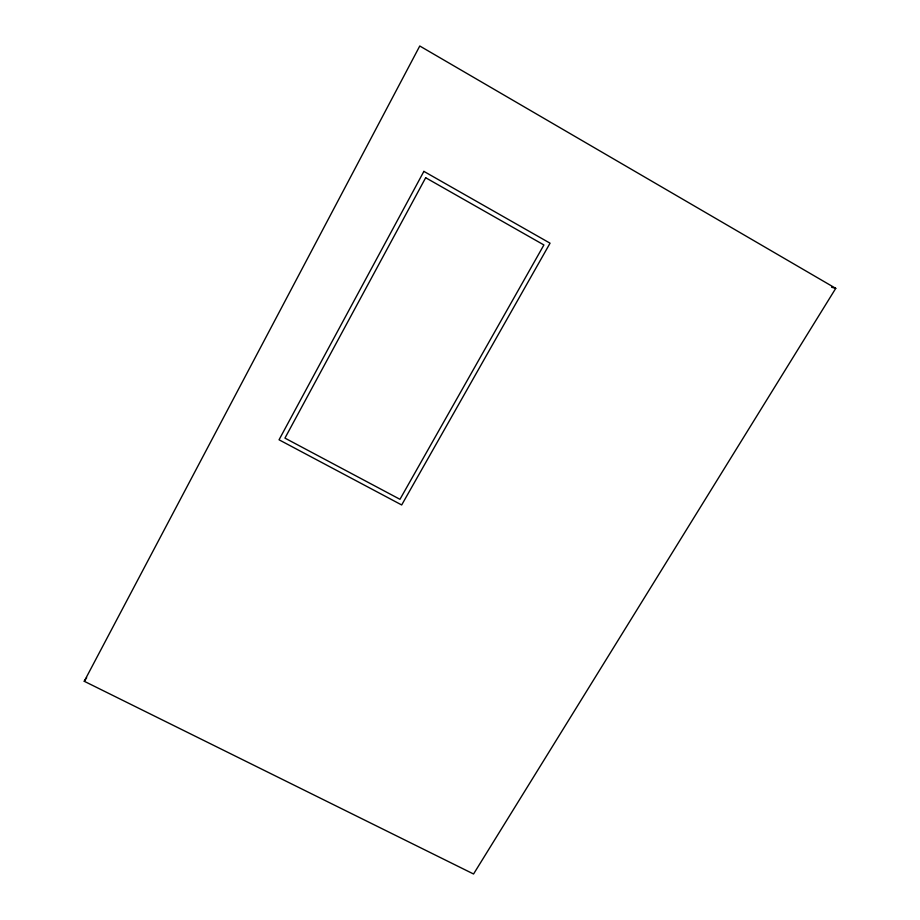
<?xml version="1.0" encoding="UTF-8"?>
<svg xmlns="http://www.w3.org/2000/svg" width="920" height="920" viewBox="0 0 920 920"><rect width="100%" height="100%" fill="white"/><g stroke="black" fill="none" stroke-linecap="round" stroke-linejoin="round"><path stroke-width="1.38" d="M84.249 681.283L419.773 46L835.751 288.362L473.558 874L84.249 681.283L86.675 677.718M831.599 287.258L835.751 288.362M423.878 171.373L279.047 439.794L401.683 504.965L550.056 243.19L423.878 171.373M425.672 177.732L284.947 438.115L399.97 499.307L543.904 244.961L425.672 177.732"/></g></svg>
